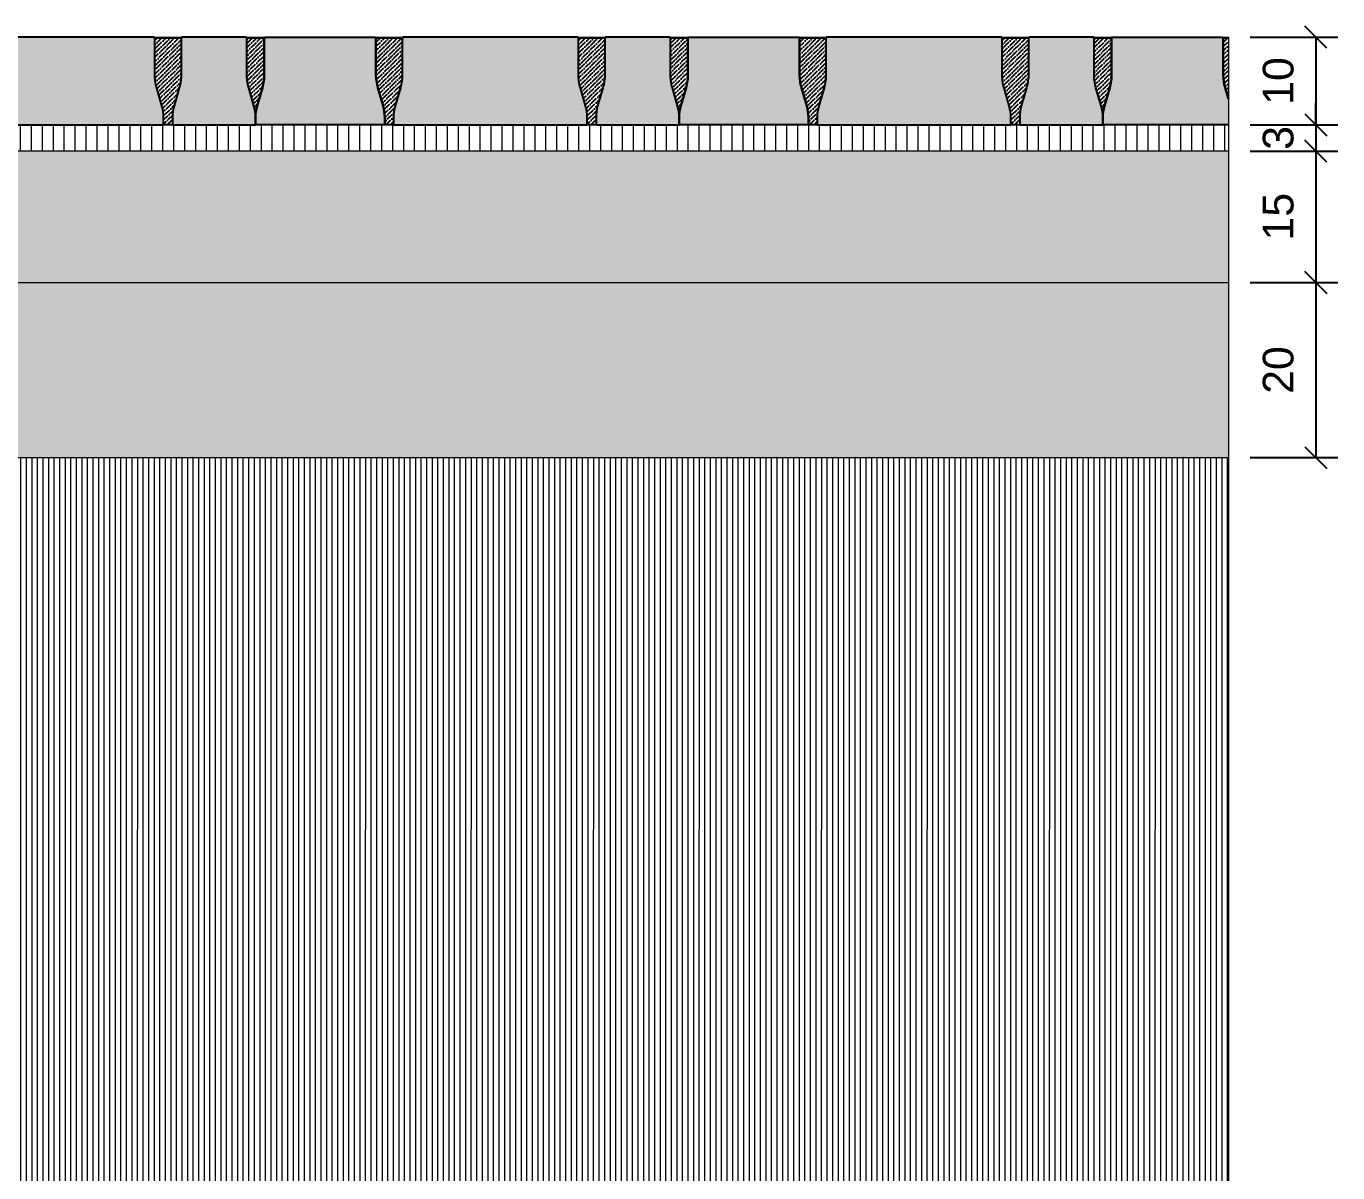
# Model space of a CAD drawing. Header units: metres. Extents: x -325 to 301, y -147 to 149.
# Drawn here: x 104.044 to 105.542, y 18.047 to 19.356 of the extents above; entities that cross this region are included whole.
import ezdxf

# ---------------------------------------------------------------- set-up
doc = ezdxf.new("R2010")
doc.units = ezdxf.units.M
doc.layers.get('Defpoints').update_dxf_attribs({"lineweight": 13})
doc.layers.add('-aux', color=50, linetype='Continuous', plot=False)
doc.layers.add('0-TX-1_25', color=7, linetype='Continuous', true_color=0x3f4f7f)
doc.layers.add('EIT_3 TR sorra', color=7, linetype='Continuous', true_color=0xd8ceb0)
for name, color, linetype, lineweight, true_color in [('03-TR-Paviment_05_Open Joint Precast Pavements', 7, 'Continuous', 5, 0xb3b3b3), ('3-TR sorra granitica', 7, 'Continuous', 0, 0xf2dac9), ('3-TR tot_u', 7, 'Continuous', 5, 0x787878)]:
    doc.layers.add(name, color=color, linetype=linetype, lineweight=lineweight, true_color=true_color)
for name, color, linetype, lineweight in [('1-CM', 7, 'Continuous', 0), ('2-L-secció', 1, 'Continuous', 0), ('3-TR Seleccionat', 44, 'Continuous', 0), ('3-TR Tot-u', 37, 'Continuous', 0)]:
    doc.layers.add(name, color=color, linetype=linetype, lineweight=lineweight)
doc.layers.add('1-L- kodolé', color=7, linetype='Continuous')
doc.styles.get("Standard").update_dxf_attribs({"font": 'arial.ttf'})
doc.dimstyles.new('ISO-25', dxfattribs={"dimtxt": 0.1, "dimasz": 0.1, "dimexe": 0.1, "dimexo": 0.1, "dimgap": 0.1, "dimtad": 1, "dimdec": 0, "dimlfac": 100, "dimzin": 9, "dimtxsty": 'Standard', "dimblk": 'OBLIQUE', "dimcen": 0.1, "dimadec": 0, "dimazin": 0, "dimtfac": 1, "dimtdec": 0, "dimtmove": 0, "dimatfit": 3, "dimldrblk": 'OBLIQUE', "dimfxl": 1, "dimarcsym": 0})
pattern_1 = [(44.43254572231508, (81.01866940303002, -20.30479711440158), (0.001875725221223454, 0.006618718369032534), [0.008532812500000079, -0.001706562500000016, 0, -0.001706562500000016])]
pattern_2 = [(44.43254572231508, (81.50243126774434, -20.30479361402569), (0.001875725221223454, 0.006618718369032534), [0.008532812500000079, -0.001706562500000016, 0, -0.001706562500000016])]
pattern_3 = [(44.43254572231508, (81.98619313245744, -20.30479727931759), (0.001875725221223454, 0.006618718369032534), [0.008532812500000079, -0.001706562500000016, 0, -0.001706562500000016])]

# ---------------------------------------------------------------- blocks, each defined once
blk = doc.blocks.new('_Oblique')
at = {"color": 0, "lineweight": -2}
blk.add_line((-0.499999999995058, -0.4999999998130015), (0.500000000028669, 0.500000000163238), dxfattribs=at)
blk = doc.blocks.new('*D2169')
at = {"layer": '0-TX-1_25', "color": 0, "lineweight": -2, "transparency": 16777216}
for p, q in [((105.441821665943, 19.34318314652597), (105.5417812570223, 19.34318314652597)), ((105.5167812570222, 19.34318314652597), (105.5167812570222, 19.24318314568131)), ((105.4418216651417, 19.24318314568131), (105.5417812570223, 19.24318314568131))]:
    blk.add_line(p, q, dxfattribs=at)
at = {"layer": 'Defpoints', "color": 0, "transparency": 16777216}
for p in [(105.416821665943, 19.34318314652597), (105.4168216651417, 19.24318314568131), (105.5167812570222, 19.24318314568131)]:
    blk.add_point(p, dxfattribs=at)
at = {"layer": '0-TX-1_25', "color": 0, "lineweight": -2, "transparency": 16777216, "xscale": 0.025, "yscale": 0.025, "zscale": 0.025}
for p, rotation in [((105.5167812570222, 19.34318314652597), 90), ((105.5167812570222, 19.24318314568131), 270)]:
    blk.add_blockref('_Oblique', p, dxfattribs=dict(at, rotation=rotation))
at = {"layer": '0-TX-1_25', "color": 0, "transparency": 16777216, "insert": (105.473911202452, 19.29318314610361), "char_height": 0.035, "attachment_point": 5, "rotation": 90}
blk.add_mtext('10', dxfattribs=at)
blk = doc.blocks.new('*D2170')
at = {"layer": '0-TX-1_25', "color": 0, "lineweight": -2, "transparency": 16777216}
for p, q in [((105.516781256836, 19.24318314049965), (105.516781256836, 19.26818314049964)), ((105.4418216657579, 19.24318314049965), (105.541781256836, 19.24318314049965)), ((105.516781256836, 19.24318314049965), (105.516781256836, 19.21318314296946)), ((105.4418216657024, 19.21318314296946), (105.541781256836, 19.21318314296946)), ((105.516781256836, 19.21318314296946), (105.516781256836, 19.18818314296946))]:
    blk.add_line(p, q, dxfattribs=at)
at = {"layer": 'Defpoints', "color": 0, "transparency": 16777216}
for p in [(105.4168216657579, 19.24318314049965), (105.4168216657024, 19.21318314296946), (105.516781256836, 19.21318314296946)]:
    blk.add_point(p, dxfattribs=at)
at = {"layer": '0-TX-1_25', "color": 0, "lineweight": -2, "transparency": 16777216, "xscale": 0.025, "yscale": 0.025, "zscale": 0.025}
for p, rotation in [((105.516781256836, 19.24318314049965), 270), ((105.516781256836, 19.21318314296946), 90)]:
    blk.add_blockref('_Oblique', p, dxfattribs=dict(at, rotation=rotation))
at = {"layer": '0-TX-1_25', "color": 0, "transparency": 16777216, "insert": (105.4738992650215, 19.22818314173452), "char_height": 0.035, "attachment_point": 5, "rotation": 90}
blk.add_mtext('3', dxfattribs=at)
blk = doc.blocks.new('*D2163')
at = {"layer": '0-TX-1_25', "color": 0, "lineweight": -2, "transparency": 16777216}
for p, q in [((105.4471661237342, 19.21318314815113), (105.5417812568371, 19.21318314815113)), ((105.516781256837, 19.21318314815113), (105.516781256837, 19.06318314881367)), ((105.4418216657574, 19.06318314881367), (105.5417812568371, 19.06318314881367))]:
    blk.add_line(p, q, dxfattribs=at)
at = {"layer": 'Defpoints', "color": 0, "transparency": 16777216}
for p in [(105.4221661237342, 19.21318314815113), (105.4168216657574, 19.06318314881367), (105.516781256837, 19.06318314881367)]:
    blk.add_point(p, dxfattribs=at)
at = {"layer": '0-TX-1_25', "color": 0, "lineweight": -2, "transparency": 16777216, "xscale": 0.025, "yscale": 0.025, "zscale": 0.025}
for p, rotation in [((105.516781256837, 19.21318314815113), 90), ((105.516781256837, 19.06318314881367), 270)]:
    blk.add_blockref('_Oblique', p, dxfattribs=dict(at, rotation=rotation))
at = {"layer": '0-TX-1_25', "color": 0, "transparency": 16777216, "insert": (105.4739112022668, 19.13818314848237), "char_height": 0.035, "attachment_point": 5, "rotation": 90}
blk.add_mtext('15', dxfattribs=at)
blk = doc.blocks.new('*D2164')
at = {"layer": '0-TX-1_25', "color": 0, "lineweight": -2, "transparency": 16777216}
for p, q in [((105.4418216607608, 19.06318314881367), (105.5417812526696, 19.06318314881367)), ((105.5167812526696, 19.06318314881367), (105.5167812526696, 18.86318314910549)), ((105.4418216657865, 18.86318314910549), (105.5417812526696, 18.86318314910549))]:
    blk.add_line(p, q, dxfattribs=at)
at = {"layer": 'Defpoints', "color": 0, "transparency": 16777216}
for p in [(105.4168216607608, 19.06318314881367), (105.4168216657865, 18.86318314910549), (105.5167812526696, 18.86318314910549)]:
    blk.add_point(p, dxfattribs=at)
at = {"layer": '0-TX-1_25', "color": 0, "lineweight": -2, "transparency": 16777216, "xscale": 0.025, "yscale": 0.025, "zscale": 0.025}
for p, rotation in [((105.5167812526696, 19.06318314881367), 90), ((105.5167812526696, 18.86318314910549), 270)]:
    blk.add_blockref('_Oblique', p, dxfattribs=dict(at, rotation=rotation))
at = {"layer": '0-TX-1_25', "color": 0, "transparency": 16777216, "insert": (105.4739111980993, 18.96318314895954), "char_height": 0.035, "attachment_point": 5, "rotation": 90}
blk.add_mtext('20', dxfattribs=at)

msp = doc.modelspace()

# ---------------------------------------------------------------- hatches: boundary and pattern name
at = {"layer": '03-TR-Paviment_05_Open Joint Precast Pavements'}
h = msp.add_hatch(color=256, dxfattribs=at)
h.dxf.hatch_style = 1
edge = h.paths.add_edge_path()
edge.add_line((104.2010346398995, 19.24319015370388), (104.2010346408309, 19.25138593252455))
edge.add_arc((104.1526170827591, 19.25138593245244), 0.04841755807181869, 8.533197749316743e-08, 15.99901921172198)
edge.add_line((104.1991592551888, 19.26473082342823), (104.1932126147979, 19.28547055853237))
edge.add_arc((104.2481437931848, 19.30122080360962), 0.05714459361101382, 180.0000008195816, 195.9990199458645, ccw=False)
edge.add_line((104.1909991995738, 19.3012208027922), (104.1909991995738, 19.34234607705553))
edge.add_line((104.1909991995738, 19.34234607705553), (104.1902019944349, 19.34234607705553))
edge.add_line((104.1902019944349, 19.34234607705553), (104.1902019944349, 19.34319015286569))
edge.add_line((104.1902019944349, 19.34319015286569), (103.9906305451253, 19.34319015379701))
edge.add_line((103.9906305451253, 19.34319015379701), (103.9906305451253, 19.34234607658987))
edge.add_line((103.9906305451253, 19.34234607658987), (103.9898333395207, 19.34234608031516))
edge.add_line((103.9898333395207, 19.34234608031516), (103.9898333399863, 19.30122080372353))
edge.add_arc((103.9326887487306, 19.30122079980344), 0.05714459125574946, -15.999015195820505, 3.930460479750764e-06, ccw=False)
edge.add_line((103.9876199261592, 19.28547055992935), (103.981673286234, 19.26473082063426))
edge.add_arc((104.0282154536934, 19.25138593035696), 0.04841755310148652, 164.0009799617068, 179.9999990880951)
edge.add_line((103.9797979005919, 19.25138593112756), (103.9797979005919, 19.24319015277256))
edge.add_line((103.9797979005919, 19.24319015277256), (104.2010346398995, 19.24319015370388))
h = msp.add_hatch(color=256, dxfattribs=at)
h.dxf.hatch_style = 1
edge = h.paths.add_edge_path()
edge.add_line((104.305997725048, 19.2431901546352), (104.305997726445, 19.25138593299021))
edge.add_arc((104.25758016317, 19.25138593195981), 0.04841756327499525, 1.219338626628907e-06, 15.99902034572571)
edge.add_line((104.3041223403373, 19.26473082529087), (104.2981756994807, 19.28547056039502))
edge.add_arc((104.3531068717062, 19.30122080122739), 0.0571445865182339, 179.9999984310422, 195.9990175573257, ccw=False)
edge.add_line((104.295962285188, 19.3012208027922), (104.2959622847223, 19.34234607705553))
edge.add_line((104.2959622847223, 19.34234607705553), (104.2951650795833, 19.34234607798685))
edge.add_line((104.2951650795833, 19.34234607798685), (104.2951650805147, 19.34319015379701))
edge.add_line((104.2951650805147, 19.34319015379701), (104.2218672856064, 19.34319015426268))
edge.add_line((104.2218672856064, 19.34319015426268), (104.2218672856064, 19.3423460761242))
edge.add_line((104.2218672856064, 19.3423460761242), (104.2210700795361, 19.34234608078082))
edge.add_line((104.2210700795361, 19.34234608078082), (104.2210700804674, 19.30122080325787))
edge.add_arc((104.1639254922924, 19.30122080146022), 0.0571445881750208, -15.999017323877013, 1.802404426598514e-06, ccw=False)
edge.add_line((104.2188566661746, 19.28547056039502), (104.2129100262494, 19.26473082109992))
edge.add_arc((104.2594521920521, 19.25138593105545), 0.04841755144470012, 164.00097968618, 179.9999988125707)
edge.add_line((104.2110346406074, 19.25138593205888), (104.2110346415387, 19.24319015370388))
edge.add_line((104.2110346415387, 19.24319015370388), (104.305997725048, 19.2431901546352))
h = msp.add_hatch(color=256, dxfattribs=at)
h.dxf.hatch_style = 1
edge = h.paths.add_edge_path()
edge.add_line((104.3059977236492, 19.24318290278411), (104.3059977236492, 19.25137868160477))
edge.add_arc((104.3544152769835, 19.25137867917739), 0.04841755333431769, 164.000978001127, 179.9999971275153, ccw=False)
edge.add_line((104.3078731097569, 19.26472357111147), (104.3138197492165, 19.28546330714694))
edge.add_arc((104.2588885701311, 19.30121354725385), 0.05714459291252155, 344.0009850376242, 360.0000041639071)
edge.add_line((104.3160331630436, 19.30121355140677), (104.3160331621123, 19.34233882520443))
edge.add_line((104.3160331621123, 19.34233882520443), (104.3168303695796, 19.34233882567009))
edge.add_line((104.3168303695796, 19.34233882567009), (104.3168303691139, 19.34318290287724))
edge.add_line((104.3168303691139, 19.34318290287724), (104.4426562408274, 19.34318290473989))
edge.add_line((104.4426562408274, 19.34318290473989), (104.4426562394304, 19.34233882567009))
edge.add_line((104.4426562394304, 19.34233882567009), (104.4434534455007, 19.34233883032671))
edge.add_line((104.4434534455007, 19.34233883032671), (104.4434534455007, 19.30121355373508))
edge.add_arc((104.5005980343742, 19.30121355690777), 0.05714458887351279, 180.0000031810847, 195.999022307366)
edge.add_line((104.4456668611904, 19.28546331087223), (104.4516135001843, 19.26472357250845))
edge.add_arc((104.405071329877, 19.25137867845194), 0.04841755688070742, 4.282015709122788e-06, 15.999023408403389, ccw=False)
edge.add_line((104.4534888867577, 19.25137868207043), (104.453488886292, 19.24318290324977))
edge.add_line((104.453488886292, 19.24318290324977), (104.3059977236492, 19.24318290278411))
h = msp.add_hatch(color=256, dxfattribs=at)
h.dxf.hatch_style = 1
edge = h.paths.add_edge_path()
edge.add_line((104.684796504612, 19.24318290557808), (104.6847965055434, 19.25137868439874))
edge.add_arc((104.6363789474715, 19.25137868432663), 0.04841755807181869, 8.533197749316743e-08, 15.99901921172198)
edge.add_line((104.6829211199013, 19.26472357530242), (104.6769744795104, 19.28546331040657))
edge.add_arc((104.7319056578973, 19.30121355548382), 0.05714459361101382, 180.0000008195816, 195.9990199458645, ccw=False)
edge.add_line((104.6747610642863, 19.3012135546664), (104.6747610642863, 19.34233882892972))
edge.add_line((104.6747610642863, 19.34233882892972), (104.6739638591473, 19.34233882892972))
edge.add_line((104.6739638591473, 19.34233882892972), (104.6739638591473, 19.34318290473989))
edge.add_line((104.6739638591473, 19.34318290473989), (104.4743924098378, 19.34318290567121))
edge.add_line((104.4743924098378, 19.34318290567121), (104.4743924098378, 19.34233882846406))
edge.add_line((104.4743924098378, 19.34233882846406), (104.4735952042331, 19.34233883218935))
edge.add_line((104.4735952042331, 19.34233883218935), (104.4735952046988, 19.30121355559772))
edge.add_arc((104.4164506134431, 19.30121355167763), 0.05714459125574946, -15.999015195820505, 3.930460479750764e-06, ccw=False)
edge.add_line((104.4713817908717, 19.28546331180355), (104.4654351509464, 19.26472357250845))
edge.add_arc((104.5119773184059, 19.25137868223116), 0.04841755310148652, 164.0009799617068, 179.9999990880951)
edge.add_line((104.4635597653044, 19.25137868300176), (104.4635597653044, 19.24318290464675))
edge.add_line((104.4635597653044, 19.24318290464675), (104.684796504612, 19.24318290557808))
h = msp.add_hatch(color=256, dxfattribs=at)
h.dxf.hatch_style = 1
edge = h.paths.add_edge_path()
edge.add_line((104.7897595897605, 19.2431829065094), (104.7897595911575, 19.2513786848644))
edge.add_arc((104.7413420278825, 19.25137868383401), 0.04841756327499525, 1.219338626628907e-06, 15.99902034572571)
edge.add_line((104.7878842050498, 19.26472357716507), (104.7819375641932, 19.28546331226921))
edge.add_arc((104.8368687364187, 19.30121355310158), 0.0571445865182339, 179.9999984310422, 195.9990175573257, ccw=False)
edge.add_line((104.7797241499004, 19.3012135546664), (104.7797241494348, 19.34233882892972))
edge.add_line((104.7797241494348, 19.34233882892972), (104.7789269442958, 19.34233882986105))
edge.add_line((104.7789269442958, 19.34233882986105), (104.7789269452272, 19.34318290567121))
edge.add_line((104.7789269452272, 19.34318290567121), (104.7056291503189, 19.34318290613687))
edge.add_line((104.7056291503189, 19.34318290613687), (104.7056291503189, 19.3423388279984))
edge.add_line((104.7056291503189, 19.3423388279984), (104.7048319442486, 19.34233883265501))
edge.add_line((104.7048319442486, 19.34233883265501), (104.7048319451799, 19.30121355513206))
edge.add_arc((104.6476873570049, 19.30121355333441), 0.0571445881750208, -15.999017323877013, 1.802404426598514e-06, ccw=False)
edge.add_line((104.7026185308871, 19.28546331226921), (104.6966718909619, 19.26472357297412))
edge.add_arc((104.7432140567645, 19.25137868292965), 0.04841755144470012, 164.00097968618, 179.9999988125707)
edge.add_line((104.6947965053198, 19.25137868393308), (104.6947965062512, 19.24318290557808))
edge.add_line((104.6947965062512, 19.24318290557808), (104.7897595897605, 19.2431829065094))
h = msp.add_hatch(color=256, dxfattribs=at)
h.dxf.hatch_style = 1
edge = h.paths.add_edge_path()
edge.add_line((104.7897595883635, 19.24318640316001), (104.7897595883635, 19.25138218198067))
edge.add_arc((104.8381771416979, 19.25138217955329), 0.04841755333431769, 164.000978001127, 179.9999971275153, ccw=False)
edge.add_line((104.7916349744713, 19.26472707148737), (104.7975816139308, 19.28546680752283))
edge.add_arc((104.7426504348454, 19.30121704762975), 0.05714459291252155, 344.0009850376242, 360.0000041639071)
edge.add_line((104.799795027758, 19.30121705178267), (104.7997950268266, 19.34234232558033))
edge.add_line((104.7997950268266, 19.34234232558033), (104.8005922342939, 19.34234232604599))
edge.add_line((104.8005922342939, 19.34234232604599), (104.8005922338282, 19.34318640325314))
edge.add_line((104.8005922338282, 19.34318640325314), (104.9264181055417, 19.34318640511578))
edge.add_line((104.9264181055417, 19.34318640511578), (104.9264181041447, 19.34234232604599))
edge.add_line((104.9264181041447, 19.34234232604599), (104.927215310215, 19.3423423307026))
edge.add_line((104.927215310215, 19.3423423307026), (104.927215310215, 19.30121705411097))
edge.add_arc((104.9843598990885, 19.30121705728367), 0.05714458887351279, 180.0000031810847, 195.999022307366)
edge.add_line((104.9294287259047, 19.28546681124812), (104.9353753648987, 19.26472707288435))
edge.add_arc((104.8888331945913, 19.25138217882783), 0.04841755688070742, 4.282015709122788e-06, 15.999023408403389, ccw=False)
edge.add_line((104.937250751472, 19.25138218244633), (104.9372507510064, 19.24318640362567))
edge.add_line((104.9372507510064, 19.24318640362567), (104.7897595883635, 19.24318640316001))
h = msp.add_hatch(color=256, dxfattribs=at)
h.dxf.hatch_style = 1
edge = h.paths.add_edge_path()
edge.add_line((105.1685583693264, 19.24318640595397), (105.1685583702577, 19.25138218477464))
edge.add_arc((105.1201408121859, 19.25138218470253), 0.04841755807181869, 8.533197749316743e-08, 15.99901921172198)
edge.add_line((105.1666829846156, 19.26472707567832), (105.1607363442247, 19.28546681078246))
edge.add_arc((105.2156675226116, 19.30121705585972), 0.05714459361101382, 180.0000008195816, 195.9990199458645, ccw=False)
edge.add_line((105.1585229290006, 19.3012170550423), (105.1585229290006, 19.34234232930562))
edge.add_line((105.1585229290006, 19.34234232930562), (105.1577257238617, 19.34234232930562))
edge.add_line((105.1577257238617, 19.34234232930562), (105.1577257238617, 19.34318640511578))
edge.add_line((105.1577257238617, 19.34318640511578), (104.9581542745521, 19.34318640604711))
edge.add_line((104.9581542745521, 19.34318640604711), (104.9581542745521, 19.34234232883996))
edge.add_line((104.9581542745521, 19.34234232883996), (104.9573570689475, 19.34234233256525))
edge.add_line((104.9573570689475, 19.34234233256525), (104.9573570694131, 19.30121705597362))
edge.add_arc((104.9002124781574, 19.30121705205353), 0.05714459125574946, -15.999015195820505, 3.930460479750764e-06, ccw=False)
edge.add_line((104.955143655586, 19.28546681217945), (104.9491970156608, 19.26472707288435))
edge.add_arc((104.9957391831202, 19.25138218260705), 0.04841755310148652, 164.0009799617068, 179.9999990880951)
edge.add_line((104.9473216300187, 19.25138218337765), (104.9473216300187, 19.24318640502265))
edge.add_line((104.9473216300187, 19.24318640502265), (105.1685583693264, 19.24318640595397))
h = msp.add_hatch(color=256, dxfattribs=at)
h.dxf.hatch_style = 1
edge = h.paths.add_edge_path()
edge.add_line((105.2735214544748, 19.2431864068853), (105.2735214558718, 19.2513821852403))
edge.add_arc((105.2251038925968, 19.2513821842099), 0.04841756327499525, 1.219338626628907e-06, 15.99902034572571)
edge.add_line((105.2716460697641, 19.26472707754096), (105.2656994289076, 19.28546681264511))
edge.add_arc((105.320630601133, 19.30121705347748), 0.0571445865182339, 179.9999984310422, 195.9990175573257, ccw=False)
edge.add_line((105.2634860146148, 19.3012170550423), (105.2634860141491, 19.34234232930562))
edge.add_line((105.2634860141491, 19.34234232930562), (105.2626888090102, 19.34234233023694))
edge.add_line((105.2626888090102, 19.34234233023694), (105.2626888099415, 19.34318640604711))
edge.add_line((105.2626888099415, 19.34318640604711), (105.1893910150332, 19.34318640651277))
edge.add_line((105.1893910150332, 19.34318640651277), (105.1893910150332, 19.3423423283743))
edge.add_line((105.1893910150332, 19.3423423283743), (105.1885938089629, 19.34234233303091))
edge.add_line((105.1885938089629, 19.34234233303091), (105.1885938098942, 19.30121705550796))
edge.add_arc((105.1314492217192, 19.30121705371031), 0.0571445881750208, -15.999017323877013, 1.802404426598514e-06, ccw=False)
edge.add_line((105.1863803956015, 19.28546681264511), (105.1804337556762, 19.26472707335001))
edge.add_arc((105.2269759214789, 19.25138218330554), 0.04841755144470012, 164.00097968618, 179.9999988125707)
edge.add_line((105.1785583700342, 19.25138218430898), (105.1785583709655, 19.24318640595397))
edge.add_line((105.1785583709655, 19.24318640595397), (105.2735214544748, 19.2431864068853))
h = msp.add_hatch(color=256, dxfattribs=at)
h.dxf.hatch_style = 1
edge = h.paths.add_edge_path()
edge.add_line((105.2735214530766, 19.2431827378681), (105.2735214530766, 19.25137851668877))
edge.add_arc((105.321939006411, 19.25137851426139), 0.04841755333431769, 164.000978001127, 179.9999971275153, ccw=False)
edge.add_line((105.2753968391844, 19.26472340619546), (105.2813434786439, 19.28546314223093))
edge.add_arc((105.2264122995585, 19.30121338233785), 0.05714459291252155, 344.0009850376242, 360.0000041639071)
edge.add_line((105.2835568924711, 19.30121338649077), (105.2835568915397, 19.34233866028843))
edge.add_line((105.2835568915397, 19.34233866028843), (105.284354099007, 19.34233866075409))
edge.add_line((105.284354099007, 19.34233866075409), (105.2843540985413, 19.34318273796124))
edge.add_line((105.2843540985413, 19.34318273796124), (105.4101799702548, 19.34318273982388))
edge.add_line((105.4101799702548, 19.34318273982388), (105.4101799688578, 19.34233866075409))
edge.add_line((105.4101799688578, 19.34233866075409), (105.4109771749281, 19.3423386654107))
edge.add_line((105.4109771749281, 19.3423386654107), (105.4109771749281, 19.30121338881907))
edge.add_arc((105.4681217638016, 19.30121339199176), 0.05714458887351279, 180.0000031810847, 195.999022307366)
edge.add_line((105.4131905906178, 19.28546314595622), (105.4168216656886, 19.27279577541996))
edge.add_line((105.4168216656886, 19.27279577541996), (105.4168216656829, 19.24318273832053))
edge.add_line((105.4168216656829, 19.24318273832053), (105.2735214530766, 19.2431827378681))
at = {"layer": '3-TR Seleccionat'}
h = msp.add_hatch(dxfattribs=at)
h.set_pattern_fill('ANSI31', color=256, scale=0.002, angle=225, style=0)
h.set_pattern_definition([(270, (441178.092392349, -650817.7232502069), (-0.00635, -1.734723475976807e-18), [])])
h.paths.add_polyline_path([(102.5416928371547, 16.54318315069949), (102.3690070797882, 17.24318315071691), (101.4646362417334, 17.24318315071691), (101.2868216611286, 18.81318314894261), (101.2868216611286, 18.86318314870991), (98.41682166076069, 18.86318314894275), (98.41682166076076, 16.54318315073434)])
h.paths.add_polyline_path([(102.5468216603889, 18.86318314891853), (102.3690070797882, 17.24318315071691), (102.5468216603929, 16.54318315073434), (105.4168216607768, 16.54318315069948), (105.4168216607446, 18.86318314891839)])
at = {"layer": '3-TR sorra granitica'}
h = msp.add_hatch(dxfattribs=at)
h.set_pattern_fill('LINE', color=256, scale=0.09999999999999998, angle=54.35352778411538, style=0)
h.set_pattern_definition([(90.00000002286345, (123.86265485185, 227.3988317094599), (-0.0125, -4.988090669677536e-12), [])])
h.paths.add_polyline_path([(105.4168216656799, 19.24318335979708), (105.4168216656799, 19.21318335903461), (102.6468216603928, 19.21318314815112), (102.6468216603928, 19.24318331776605)])
at = {"layer": '3-TR Tot-u'}
h = msp.add_hatch(dxfattribs=at)
h.set_pattern_fill('EARTH', color=256, scale=0.005, angle=-80.8247561036608, style=0)
h.set_pattern_definition([(279.1752438963392, (101.8278216628199, 18.86318314894275), (0.03640645211205976, -0.02628108149624554), [0.03175, -0.03175]), (279.1752438963392, (101.8395755753693, 18.86508165594828), (0.03640645211205976, -0.02628108149624554), [0.03175, -0.03175]), (279.1752438963392, (101.8513294879188, 18.86698016295382), (0.03640645211205976, -0.02628108149624554), [0.03175, -0.03175]), (9.175243896339197, (101.8558802944565, 18.8636950276949), (0.02628108149624554, 0.03640645211205976), [0.03175, -0.03175]), (9.175243896339197, (101.8577788014039, 18.85194111514543), (0.02628108149624554, 0.03640645211205976), [0.03175, -0.03175]), (9.175243896339197, (101.8596773084094, 18.84018720259596), (0.02628108149624554, 0.03640645211205976), [0.03175, -0.03175])])
h.paths.add_polyline_path([(101.1104580062648, 18.86318314870991), (101.1650034628337, 19.06318314866335), (98.41682166076072, 19.06318314866335), (98.41682166076072, 18.86318314870991)])
h.paths.add_polyline_path([(102.6686398586881, 19.06318314866332), (102.7231853152091, 18.8631831488855), (105.4168216607607, 18.86318314894274), (105.4168216607607, 19.06318314866334)])
at = {"layer": '3-TR tot_u'}
h = msp.add_hatch(dxfattribs=at)
h.set_pattern_fill('AR-CONC', color=256, scale=0.0002, angle=90.26641431039367)
h.set_pattern_definition([(140.2664143103937, (270002.4829319412, -738414.6140297235), (0.003018358551071247, 0.03645136258436954), [0.00381, -0.04191]), (85.26641431039367, (270002.4829319412, -738414.6140297235), (-0.03817818106754276, -0.007226282933233686), [0.003048, -0.033528116834]), (190.7178590103937, (270002.4831834704, -738414.6109921196), (-0.03515982095845395, 0.02922507956224307), [0.00323800176, -0.03561804892000001]), (136.4506143103937, (270002.472772051, -738414.6140769654), (0.00815628255818146, 0.05425431968784703), [0.005715, -0.062865]), (186.9019719203937, (270002.4734517357, -738414.609555776), (-0.04970546584793135, 0.04725021761608914), [0.004857004628, -0.053427121632]), (81.45056548039366, (270002.472772051, -738414.6140769654), (-0.04970546584550613, 0.04725021761879526), [0.004571993414, -0.050291946384]), (111.2664143103937, (270002.4752884026, -738414.6089852097), (0.02031182351307306, 0.03041765279537408), [0.00381, -0.04191]), (56.2664143103937, (270002.4752884026, -738414.6089852097), (-0.03689466829018208, 0.01218898497184377), [0.003048, -0.033528]), (161.7178593103937, (270002.4769810546, -738414.6064504053), (-0.01658284496692729, 0.04260663769872181), [0.003238001759999998, -0.03561798751999996]), (127.7664143103937, (270002.4829319412, -738414.6140297235), (-0.01691369723239765, 0.0005390813352213942), [0, -0.0331216, 0, -0.034036, 0, -0.033655]), (97.76641431039367, (270002.4829319412, -738414.6140297235), (-0.02009803784807661, 0.01327062430379522), [0, -0.0194056, 0, -0.0323596, 0, -0.012827]), (57.76641431039366, (270002.4829846158, -738414.625358001), (0.001019642850235293, 0.02712315336894964), [0, -0.0127, 0, -0.039624, 0, -0.052578]), (47.76641431039366, (270002.4830082368, -738414.6304379461), (-0.005222997154178432, 0.02960187044262312), [0, -0.01651, 0, -0.0263144, 0, -0.037338])])
h.paths.add_polyline_path([(102.6822762228332, 19.06318314866335), (102.6468216793685, 19.14318313651424), (102.6468216603928, 19.21318314815112), (105.4168216607898, 19.21318314838395), (105.4168216607316, 19.06318314854693)])
at = {"layer": 'EIT_3 TR sorra'}
h = msp.add_hatch(dxfattribs=at)
h.set_pattern_fill('ANSI36', color=256, scale=0.00107500000000001, angle=-0.5674542776849184, style=0, double=1)
h.set_pattern_definition([(44.43254572231508, (80.53490753831753, -20.30478986627578), (0.001875725221223454, 0.006618718369032534), [0.008532812500000079, -0.001706562500000016, 0, -0.001706562500000016])])
edge = h.paths.add_edge_path()
edge.add_line((104.2110346406074, 19.24318665565629), (104.2010346426935, 19.24318665565629))
edge.add_line((104.2010346426935, 19.24318665565629), (104.2010346412965, 19.25138243401129))
edge.add_arc((104.1526170870031, 19.25138243678696), 0.04841755429343672, 359.9999967153639, 375.9990158414754)
edge.add_line((104.1991592565858, 19.26472732398365), (104.1932126166606, 19.28546706327875))
edge.add_arc((104.2481437888862, 19.30121730411115), 0.05714458651846128, 179.9999984310743, 195.9990175572937, ccw=False)
edge.add_line((104.1909992023678, 19.30121730567594), (104.1909992023678, 19.34234607752119))
edge.add_line((104.1909992023678, 19.34234607752119), (104.2210700813988, 19.34234607658987))
edge.add_line((104.2210700813988, 19.34234607658987), (104.2210700800018, 19.30121730521028))
edge.add_arc((104.1639254885133, 19.30121730294695), 0.05714459148848055, -15.999016856997173, 2.2693118921779387e-06, ccw=False)
edge.add_line((104.218856665709, 19.2854670614161), (104.2129100262494, 19.26472732351799))
edge.add_arc((104.2594521870822, 19.25138243417194), 0.04841754647489423, 164.0009788596951, 179.9999979859092)
edge.add_line((104.2110346406074, 19.25138243587394), (104.2110346406074, 19.24318665565629))
edge.add_line((104.2110346406074, 19.24318665565629), (104.2010346426935, 19.24318665565629))
h = msp.add_hatch(dxfattribs=at)
h.set_pattern_fill('ANSI36', color=256, scale=0.00107500000000001, angle=-0.5674542776849184, style=0, double=1)
h.set_pattern_definition(pattern_1)
edge = h.paths.add_edge_path()
edge.add_line((104.3059977250462, 19.2431794061335), (104.3059977241149, 19.25137518448851))
edge.add_arc((104.2575801717111, 19.25137518868812), 0.04841755240381947, 359.9999950303082, 375.9990141564223)
edge.add_line((104.3041223398698, 19.2647200739952), (104.2981757004102, 19.28545981235898))
edge.add_arc((104.3531068757166, 19.30121005531382), 0.05714459006485122, 179.9999996253441, 195.9990187515631, ccw=False)
edge.add_line((104.2959622856518, 19.30121005568749), (104.2959622861175, 19.34233882660142))
edge.add_line((104.2959622861175, 19.34233882660142), (104.3160331658376, 19.34233882473877))
edge.add_line((104.3160331658376, 19.34233882473877), (104.3160331635093, 19.30121005522183))
edge.add_arc((104.258888570364, 19.30121005272567), 0.05714459314525305, -15.999016623552507, 2.5027583774317463e-06, ccw=False)
edge.add_line((104.3138197492165, 19.28545981096199), (104.3078731088256, 19.26472007213256))
edge.add_arc((104.3544152682345, 19.25137518467611), 0.04841754458529162, 164.0009805447489, 179.9999996709608)
edge.add_line((104.3059977236492, 19.25137518495417), (104.3059977245805, 19.24317940566784))
h = msp.add_hatch(dxfattribs=at)
h.set_pattern_fill('ANSI36', color=256, scale=0.00107500000000001, angle=-0.5674542776849184, style=0, double=1)
h.set_pattern_definition(pattern_1)
edge = h.paths.add_edge_path()
edge.add_line((104.4634888865342, 19.24317941404975), (104.453488887689, 19.24317941451541))
edge.add_line((104.453488887689, 19.24317941451541), (104.4534888872234, 19.25137519240475))
edge.add_arc((104.4050713341211, 19.25137519163403), 0.04841755310231122, 9.120436731256734e-07, 15.99902003815773)
edge.add_line((104.4516135015813, 19.26472008191145), (104.4456668616561, 19.2854598216722))
edge.add_arc((104.5005980341146, 19.30121006084783), 0.05714458628563054, 179.9999967699111, 195.9990158961306, ccw=False)
edge.add_line((104.443453447829, 19.30121006406939), (104.4434534473633, 19.34233883079237))
edge.add_line((104.4434534473633, 19.34233883079237), (104.4735243254629, 19.34233882986105))
edge.add_line((104.4735243254629, 19.34233882986105), (104.4735243254629, 19.30121006360373))
edge.add_arc((104.4163797351656, 19.3012100648868), 0.05714459029735509, 344.00097958722813, 359.99999871353924, ccw=False)
edge.add_line((104.4713109102388, 19.28545982027522), (104.4653642712449, 19.26472008144578))
edge.add_arc((104.5119064351585, 19.25137518997729), 0.04841755002128424, 164.0009774501644, 179.9999965763781)
edge.add_line((104.4634888851372, 19.25137519287041), (104.4634888865342, 19.24317941404975))
edge.add_line((104.4634888865342, 19.24317941404975), (104.453488887689, 19.24317941451541))
h = msp.add_hatch(dxfattribs=at)
h.set_pattern_fill('ANSI36', color=256, scale=0.00107500000000001, angle=-0.5674542776849184, style=0, double=1)
h.set_pattern_definition(pattern_1)
edge = h.paths.add_edge_path()
edge.add_line((104.6947965053198, 19.24317940753049), (104.684796507406, 19.24317940753049))
edge.add_line((104.684796507406, 19.24317940753049), (104.684796506009, 19.25137518588549))
edge.add_arc((104.6363789517156, 19.25137518866116), 0.04841755429343672, 359.9999967153639, 375.9990158414754)
edge.add_line((104.6829211212983, 19.26472007585785), (104.6769744813731, 19.28545981515294))
edge.add_arc((104.7319056535987, 19.30121005598535), 0.05714458651846128, 179.9999984310743, 195.9990175572937, ccw=False)
edge.add_line((104.6747610670803, 19.30121005755013), (104.6747610670803, 19.34233882939538))
edge.add_line((104.6747610670803, 19.34233882939538), (104.7048319461113, 19.34233882846406))
edge.add_line((104.7048319461113, 19.34233882846406), (104.7048319447143, 19.30121005708447))
edge.add_arc((104.6476873532258, 19.30121005482115), 0.05714459148848055, -15.999016856997173, 2.2693118921779387e-06, ccw=False)
edge.add_line((104.7026185304215, 19.2854598132903), (104.6966718909619, 19.26472007539219))
edge.add_arc((104.7432140517947, 19.25137518604614), 0.04841754647489423, 164.0009788596951, 179.9999979859092)
edge.add_line((104.6947965053198, 19.25137518774813), (104.6947965053198, 19.24317940753049))
edge.add_line((104.6947965053198, 19.24317940753049), (104.684796507406, 19.24317940753049))
h = msp.add_hatch(dxfattribs=at)
h.set_pattern_fill('ANSI36', color=256, scale=0.00107500000000001, angle=-0.5674542776849184, style=0, double=1)
h.set_pattern_definition(pattern_2)
edge = h.paths.add_edge_path()
edge.add_line((104.7897595897605, 19.2431829065094), (104.7897595888292, 19.2513786848644))
edge.add_arc((104.7413420364254, 19.25137868906402), 0.04841755240381947, 359.9999950303082, 375.9990141564223)
edge.add_line((104.7878842045841, 19.2647235743711), (104.7819375651246, 19.28546331273487))
edge.add_arc((104.836868740431, 19.30121355568972), 0.05714459006485122, 179.9999996253441, 195.9990187515631, ccw=False)
edge.add_line((104.7797241503661, 19.30121355606338), (104.7797241508318, 19.34234232697732))
edge.add_line((104.7797241508318, 19.34234232697732), (104.7997950305519, 19.34234232511467))
edge.add_line((104.7997950305519, 19.34234232511467), (104.7997950282236, 19.30121355559772))
edge.add_arc((104.7426504350784, 19.30121355310157), 0.05714459314525305, -15.999016623552507, 2.5027583774317463e-06, ccw=False)
edge.add_line((104.7975816139308, 19.28546331133789), (104.7916349735399, 19.26472357250845))
edge.add_arc((104.8381771329488, 19.25137868505201), 0.04841754458529162, 164.0009805447489, 179.9999996709608)
edge.add_line((104.7897595883635, 19.25137868533006), (104.7897595892949, 19.24318290604374))
h = msp.add_hatch(dxfattribs=at)
h.set_pattern_fill('ANSI36', color=256, scale=0.00107500000000001, angle=-0.5674542776849184, style=0, double=1)
h.set_pattern_definition(pattern_2)
edge = h.paths.add_edge_path()
edge.add_line((104.9472507512485, 19.24318291442564), (104.9372507524034, 19.2431829148913))
edge.add_line((104.9372507524034, 19.2431829148913), (104.9372507519377, 19.25137869278064))
edge.add_arc((104.8888331988354, 19.25137869200993), 0.04841755310231122, 9.120436731256734e-07, 15.99902003815773)
edge.add_line((104.9353753662956, 19.26472358228734), (104.9294287263704, 19.2854633220481))
edge.add_arc((104.9843598988289, 19.30121356122372), 0.05714458628563054, 179.9999967699111, 195.9990158961306, ccw=False)
edge.add_line((104.9272153125433, 19.30121356444529), (104.9272153120776, 19.34234233116826))
edge.add_line((104.9272153120776, 19.34234233116826), (104.9572861901773, 19.34234233023694))
edge.add_line((104.9572861901773, 19.34234233023694), (104.9572861901773, 19.30121356397963))
edge.add_arc((104.9001415998799, 19.30121356526269), 0.05714459029735509, 344.00097958722813, 359.99999871353924, ccw=False)
edge.add_line((104.9550727749532, 19.28546332065111), (104.9491261359592, 19.26472358182168))
edge.add_arc((104.9956682998728, 19.25137869035319), 0.04841755002128424, 164.0009774501644, 179.9999965763781)
edge.add_line((104.9472507498515, 19.25137869324631), (104.9472507512485, 19.24318291442564))
edge.add_line((104.9472507512485, 19.24318291442564), (104.9372507524034, 19.2431829148913))
h = msp.add_hatch(dxfattribs=at)
h.set_pattern_fill('ANSI36', color=256, scale=0.00107500000000001, angle=-0.5674542776849184, style=0, double=1)
h.set_pattern_definition(pattern_2)
edge = h.paths.add_edge_path()
edge.add_line((105.1785583700342, 19.24318290790638), (105.1685583721203, 19.24318290790638))
edge.add_line((105.1685583721203, 19.24318290790638), (105.1685583707233, 19.25137868626139))
edge.add_arc((105.1201408164299, 19.25137868903705), 0.04841755429343672, 359.9999967153639, 375.9990158414754)
edge.add_line((105.1666829860126, 19.26472357623375), (105.1607363460874, 19.28546331552884))
edge.add_arc((105.2156675183131, 19.30121355636124), 0.05714458651846128, 179.9999984310743, 195.9990175572937, ccw=False)
edge.add_line((105.1585229317946, 19.30121355792603), (105.1585229317946, 19.34234232977128))
edge.add_line((105.1585229317946, 19.34234232977128), (105.1885938108256, 19.34234232883996))
edge.add_line((105.1885938108256, 19.34234232883996), (105.1885938094286, 19.30121355746037))
edge.add_arc((105.1314492179401, 19.30121355519704), 0.05714459148848055, -15.999016856997173, 2.2693118921779387e-06, ccw=False)
edge.add_line((105.1863803951358, 19.2854633136662), (105.1804337556762, 19.26472357576808))
edge.add_arc((105.2269759165091, 19.25137868642203), 0.04841754647489423, 164.0009788596951, 179.9999979859092)
edge.add_line((105.1785583700342, 19.25137868812403), (105.1785583700342, 19.24318290790638))
edge.add_line((105.1785583700342, 19.24318290790638), (105.1685583721203, 19.24318290790638))
h = msp.add_hatch(dxfattribs=at)
h.set_pattern_fill('ANSI36', color=256, scale=0.00107500000000001, angle=-0.5674542776849184, style=0, double=1)
h.set_pattern_definition(pattern_3)
edge = h.paths.add_edge_path()
edge.add_line((105.2735214544736, 19.2431792412175), (105.2735214535423, 19.2513750195725))
edge.add_arc((105.2251039011385, 19.25137502377212), 0.04841755240381947, 359.9999950303082, 375.9990141564223)
edge.add_line((105.2716460692972, 19.2647199090792), (105.2656994298377, 19.28545964744297))
edge.add_arc((105.3206306051441, 19.30120989039781), 0.05714459006485122, 179.9999996253441, 195.9990187515631, ccw=False)
edge.add_line((105.2634860150792, 19.30120989077148), (105.2634860155449, 19.34233866168541))
edge.add_line((105.2634860155449, 19.34233866168541), (105.2835568952651, 19.34233865982277))
edge.add_line((105.2835568952651, 19.34233865982277), (105.2835568929367, 19.30120989030582))
edge.add_arc((105.2264122997915, 19.30120988780967), 0.05714459314525305, -15.999016623552507, 2.5027583774317463e-06, ccw=False)
edge.add_line((105.2813434786439, 19.28545964604599), (105.275396838253, 19.26471990721655))
edge.add_arc((105.3219389976619, 19.25137501976011), 0.04841754458529162, 164.0009805447489, 179.9999996709608)
edge.add_line((105.2735214530766, 19.25137502003816), (105.273521454008, 19.24317924075184))
h = msp.add_hatch(dxfattribs=at)
h.set_pattern_fill('ANSI36', color=256, scale=0.00107500000000001, angle=-0.5674542776849184, style=0, double=1)
h.set_pattern_definition(pattern_3)
edge = h.paths.add_edge_path()
edge.add_line((105.4168216656912, 19.28608756289015), (105.4168216656898, 19.27858659061192))
edge.add_line((105.4168216656898, 19.27858659061192), (105.4168216656886, 19.27279926186561))
edge.add_line((105.4168216656886, 19.27279926186561), (105.4131905910835, 19.2854596567562))
edge.add_arc((105.468121763542, 19.30120989593182), 0.05714458628563054, 179.9999967699111, 195.9990158961306, ccw=False)
edge.add_line((105.4109771772564, 19.30120989915338), (105.4109771767907, 19.34233866587636))
edge.add_line((105.4109771767907, 19.34233866587636), (105.4168216657022, 19.34233866509892))
edge.add_line((105.4168216657022, 19.34233866509892), (105.4168216656942, 19.30120990610616))
edge.add_line((105.4168216656942, 19.30120990610616), (105.4168216656912, 19.28608756289015))
edge.add_line((105.4168216656912, 19.28608756289015), (105.4168216656898, 19.27858659061192))

# ---------------------------------------------------------------- linework, layer by layer
at = {"layer": '-aux'}
for points in [[(104.2110346406074, 19.24318665565629), (104.2010346426935, 19.24318665565629), (104.2010346412965, 19.25138243401129, 0.06992251114754273), (104.1991592565858, 19.26472732398365), (104.1932126166606, 19.28546706327875, -0.06992251114800961), (104.1909992023678, 19.30121730567594), (104.1909992023678, 19.34234607752119), (104.2210700813988, 19.34234607658987), (104.2210700800018, 19.30121730521028, -0.0699225111484148), (104.218856665709, 19.2854670614161), (104.2129100262494, 19.26472732351799, 0.06992251114798485), (104.2110346406074, 19.25138243587394), (104.2110346406074, 19.24318665565629), (104.2010346426935, 19.24318665565629)], [(104.3059977245805, 19.24317940566784), (104.3059977250462, 19.2431794061335), (104.3059977241149, 19.25137518448851, 0.06992251114754273), (104.3041223398698, 19.2647200739952), (104.2981757004102, 19.28545981235898, -0.06992251114800961), (104.2959622856518, 19.30121005568749), (104.2959622861175, 19.34233882660142), (104.3160331658376, 19.34233882473877), (104.3160331635093, 19.30121005522183, -0.0699225111484148), (104.3138197492165, 19.28545981096199), (104.3078731088256, 19.26472007213256, 0.06992251114798485), (104.3059977236492, 19.25137518495417), (104.3059977245805, 19.24317940566784), (104.3059977250462, 19.2431794061335)], [(104.4634888865342, 19.24317941404975), (104.453488887689, 19.24317941451541), (104.4534888872234, 19.25137519240475, 0.06992251114754273), (104.4516135015813, 19.26472008191145), (104.4456668616561, 19.2854598216722, -0.06992251114800961), (104.443453447829, 19.30121006406939), (104.4434534473633, 19.34233883079237), (104.4735243254629, 19.34233882986105), (104.4735243254629, 19.30121006360373, -0.0699225111484148), (104.4713109102388, 19.28545982027522), (104.4653642712449, 19.26472008144578, 0.06992251114798485), (104.4634888851372, 19.25137519287041), (104.4634888865342, 19.24317941404975), (104.453488887689, 19.24317941451541)], [(104.6947965053198, 19.24317940753049), (104.684796507406, 19.24317940753049), (104.684796506009, 19.25137518588549, 0.06992251114754273), (104.6829211212983, 19.26472007585785), (104.6769744813731, 19.28545981515294, -0.06992251114800961), (104.6747610670803, 19.30121005755013), (104.6747610670803, 19.34233882939538), (104.7048319461113, 19.34233882846406), (104.7048319447143, 19.30121005708447, -0.0699225111484148), (104.7026185304215, 19.2854598132903), (104.6966718909619, 19.26472007539219, 0.06992251114798485), (104.6947965053198, 19.25137518774813), (104.6947965053198, 19.24317940753049), (104.684796507406, 19.24317940753049)], [(104.7897595892949, 19.24318290604374), (104.7897595897605, 19.2431829065094), (104.7897595888292, 19.2513786848644, 0.06992251114754273), (104.7878842045841, 19.2647235743711), (104.7819375651246, 19.28546331273487, -0.06992251114800961), (104.7797241503661, 19.30121355606338), (104.7797241508318, 19.34234232697732), (104.7997950305519, 19.34234232511467), (104.7997950282236, 19.30121355559772, -0.0699225111484148), (104.7975816139308, 19.28546331133789), (104.7916349735399, 19.26472357250845, 0.06992251114798485), (104.7897595883635, 19.25137868533006), (104.7897595892949, 19.24318290604374), (104.7897595897605, 19.2431829065094)], [(104.9472507512485, 19.24318291442564), (104.9372507524034, 19.2431829148913), (104.9372507519377, 19.25137869278064, 0.06992251114754273), (104.9353753662956, 19.26472358228734), (104.9294287263704, 19.2854633220481, -0.06992251114800961), (104.9272153125433, 19.30121356444529), (104.9272153120776, 19.34234233116826), (104.9572861901773, 19.34234233023694), (104.9572861901773, 19.30121356397963, -0.0699225111484148), (104.9550727749532, 19.28546332065111), (104.9491261359592, 19.26472358182168, 0.06992251114798485), (104.9472507498515, 19.25137869324631), (104.9472507512485, 19.24318291442564), (104.9372507524034, 19.2431829148913)], [(105.1785583700342, 19.24318290790638), (105.1685583721203, 19.24318290790638), (105.1685583707233, 19.25137868626139, 0.06992251114754273), (105.1666829860126, 19.26472357623375), (105.1607363460874, 19.28546331552884, -0.06992251114800961), (105.1585229317946, 19.30121355792603), (105.1585229317946, 19.34234232977128), (105.1885938108256, 19.34234232883996), (105.1885938094286, 19.30121355746037, -0.0699225111484148), (105.1863803951358, 19.2854633136662), (105.1804337556762, 19.26472357576808, 0.06992251114798485), (105.1785583700342, 19.25137868812403), (105.1785583700342, 19.24318290790638), (105.1685583721203, 19.24318290790638)], [(105.273521454008, 19.24317924075184), (105.2735214544736, 19.2431792412175), (105.2735214535423, 19.2513750195725, 0.06992251114754273), (105.2716460692972, 19.2647199090792), (105.2656994298377, 19.28545964744297, -0.06992251114800961), (105.2634860150792, 19.30120989077148), (105.2634860155449, 19.34233866168541), (105.2835568952651, 19.34233865982277), (105.2835568929367, 19.30120989030582, -0.0699225111484148), (105.2813434786439, 19.28545964604599), (105.275396838253, 19.26471990721655, 0.06992251114798485), (105.2735214530766, 19.25137502003816), (105.273521454008, 19.24317924075184), (105.2735214544736, 19.2431792412175)], [(105.4168216656886, 19.27279577541997), (105.4131905910835, 19.2854596567562, -0.06992251114800961), (105.4109771772564, 19.30120989915338), (105.4109771767907, 19.34233866587636), (105.4168216657022, 19.34233866569535)]]:
    msp.add_lwpolyline(points, format="xyb", dxfattribs=at)
at = {"layer": '1-CM'}
for p, q in [((105.4168216657023, 19.21318314815112), (102.6468216603928, 19.21318314815112)), ((102.6686398586878, 19.06318314866335), (105.4168216654247, 19.06318314866335)), ((102.5468216603929, 18.86318314888175), (105.4168216650546, 18.8631831491059))]:
    msp.add_line(p, q, dxfattribs=at)
msp.add_lwpolyline([(102.6468216603928, 19.34318315071691), (105.4168216657023, 19.34318315071691)], dxfattribs=at)
at = {"layer": '1-L- kodolé'}
for points in [[(104.2010346398995, 19.24319015370388), (104.2010346408309, 19.25138593252455, 0.06992251114875708), (104.1991592551888, 19.26473082342823), (104.1932126147979, 19.28547055853237, -0.0699225111482901), (104.1909991995738, 19.3012208027922), (104.1909991995738, 19.34234607705553), (104.1902019944349, 19.34234607705553), (104.1902019944349, 19.34319015286569), (103.9906305451253, 19.34319015379701), (103.9906305451253, 19.34234607658987), (103.9898333395207, 19.34234608031516), (103.9898333399863, 19.30122080372353, -0.0699225111482901), (103.9876199261592, 19.28547055992935), (103.981673286234, 19.26473082063426, 0.06992251114875708), (103.9797979005919, 19.25138593112756), (103.9797979005919, 19.24319015277256)], [(104.305997725048, 19.2431901546352), (104.305997726445, 19.25138593299021, 0.06992251114875708), (104.3041223403373, 19.26473082529087), (104.2981756994807, 19.28547056039502, -0.0699225111482901), (104.295962285188, 19.3012208027922), (104.2959622847223, 19.34234607705553), (104.2951650795833, 19.34234607798685), (104.2951650805147, 19.34319015379701), (104.2218672856064, 19.34319015426268), (104.2218672856064, 19.3423460761242), (104.2210700795361, 19.34234608078082), (104.2210700804674, 19.30122080325787, -0.0699225111482901), (104.2188566661746, 19.28547056039502), (104.2129100262494, 19.26473082109992, 0.06992251114875708), (104.2110346406074, 19.25138593205888), (104.2110346415387, 19.24319015370388)], [(104.3059977236492, 19.24318290278411), (104.3059977236492, 19.25137868160477, -0.06992251114875708), (104.3078731097569, 19.26472357111147), (104.3138197492165, 19.28546330714694, 0.0699225111482901), (104.3160331630436, 19.30121355140677), (104.3160331621123, 19.34233882520443), (104.3168303695796, 19.34233882567009), (104.3168303691139, 19.34318290287724), (104.4426562408274, 19.34318290473989), (104.4426562394304, 19.34233882567009), (104.4434534455007, 19.34233883032671), (104.4434534455007, 19.30121355373508, 0.0699225111482901), (104.4456668611904, 19.28546331087223), (104.4516135001843, 19.26472357250845, -0.06992251114875708), (104.4534888867577, 19.25137868207043), (104.453488886292, 19.24318290324977)], [(104.684796504612, 19.24318290557808), (104.6847965055434, 19.25137868439874, 0.06992251114875708), (104.6829211199013, 19.26472357530242), (104.6769744795104, 19.28546331040657, -0.0699225111482901), (104.6747610642863, 19.3012135546664), (104.6747610642863, 19.34233882892972), (104.6739638591473, 19.34233882892972), (104.6739638591473, 19.34318290473989), (104.4743924098378, 19.34318290567121), (104.4743924098378, 19.34233882846406), (104.4735952042331, 19.34233883218935), (104.4735952046988, 19.30121355559772, -0.0699225111482901), (104.4713817908717, 19.28546331180355), (104.4654351509464, 19.26472357250845, 0.06992251114875708), (104.4635597653044, 19.25137868300176), (104.4635597653044, 19.24318290464675)], [(104.7897595897605, 19.2431829065094), (104.7897595911575, 19.2513786848644, 0.06992251114875708), (104.7878842050498, 19.26472357716507), (104.7819375641932, 19.28546331226921, -0.0699225111482901), (104.7797241499004, 19.3012135546664), (104.7797241494348, 19.34233882892972), (104.7789269442958, 19.34233882986105), (104.7789269452272, 19.34318290567121), (104.7056291503189, 19.34318290613687), (104.7056291503189, 19.3423388279984), (104.7048319442486, 19.34233883265501), (104.7048319451799, 19.30121355513206, -0.0699225111482901), (104.7026185308871, 19.28546331226921), (104.6966718909619, 19.26472357297412, 0.06992251114875708), (104.6947965053198, 19.25137868393308), (104.6947965062512, 19.24318290557808)], [(104.7897595883635, 19.24318640316001), (104.7897595883635, 19.25138218198067, -0.06992251114875708), (104.7916349744713, 19.26472707148737), (104.7975816139308, 19.28546680752283, 0.0699225111482901), (104.799795027758, 19.30121705178267), (104.7997950268266, 19.34234232558033), (104.8005922342939, 19.34234232604599), (104.8005922338282, 19.34318640325314), (104.9264181055417, 19.34318640511578), (104.9264181041447, 19.34234232604599), (104.927215310215, 19.3423423307026), (104.927215310215, 19.30121705411097, 0.0699225111482901), (104.9294287259047, 19.28546681124812), (104.9353753648987, 19.26472707288435, -0.06992251114875708), (104.937250751472, 19.25138218244633), (104.9372507510064, 19.24318640362567)], [(105.1685583693264, 19.24318640595397), (105.1685583702577, 19.25138218477464, 0.06992251114875708), (105.1666829846156, 19.26472707567832), (105.1607363442247, 19.28546681078246, -0.0699225111482901), (105.1585229290006, 19.3012170550423), (105.1585229290006, 19.34234232930562), (105.1577257238617, 19.34234232930562), (105.1577257238617, 19.34318640511578), (104.9581542745521, 19.34318640604711), (104.9581542745521, 19.34234232883996), (104.9573570689475, 19.34234233256525), (104.9573570694131, 19.30121705597362, -0.0699225111482901), (104.955143655586, 19.28546681217945), (104.9491970156608, 19.26472707288435, 0.06992251114875708), (104.9473216300187, 19.25138218337765), (104.9473216300187, 19.24318640502265)], [(105.2735214544748, 19.2431864068853), (105.2735214558718, 19.2513821852403, 0.06992251114875708), (105.2716460697641, 19.26472707754096), (105.2656994289076, 19.28546681264511, -0.0699225111482901), (105.2634860146148, 19.3012170550423), (105.2634860141491, 19.34234232930562), (105.2626888090102, 19.34234233023694), (105.2626888099415, 19.34318640604711), (105.1893910150332, 19.34318640651277), (105.1893910150332, 19.3423423283743), (105.1885938089629, 19.34234233303091), (105.1885938098942, 19.30121705550796, -0.0699225111482901), (105.1863803956015, 19.28546681264511), (105.1804337556762, 19.26472707335001, 0.06992251114875708), (105.1785583700342, 19.25138218430898), (105.1785583709655, 19.24318640595397)]]:
    msp.add_lwpolyline(points, format="xyb", close=True, dxfattribs=at)
msp.add_lwpolyline([(105.4168216656829, 19.24318273832053), (105.2735214530766, 19.2431827378681), (105.2735214530766, 19.25137851668877, -0.06992251114875708), (105.2753968391844, 19.26472340619546), (105.2813434786439, 19.28546314223093, 0.0699225111482901), (105.2835568924711, 19.30121338649077), (105.2835568915397, 19.34233866028843), (105.284354099007, 19.34233866075409), (105.2843540985413, 19.34318273796124), (105.4101799702548, 19.34318273982388), (105.4101799688578, 19.34233866075409), (105.4109771749281, 19.3423386654107), (105.4109771749281, 19.30121338881907, 0.0699225111482901), (105.4131905906178, 19.28546314595622), (105.4168216656886, 19.27279926186561)], format="xyb", dxfattribs=at)
at = {"layer": '2-L-secció'}
msp.add_line((105.4168216657023, 19.34318315071691), (105.4168216651575, 16.54318444622262, -0.001176764502297789), dxfattribs=at)

# ---------------------------------------------------------------- dimensions: what is measured, and where the dimension line sits
at = {"layer": '0-TX-1_25'}
for base, p1, p2, picture, middle in [((105.5167812570222, 19.24318314568131), (105.4168216659429, 19.34318314652596), (105.4168216651416, 19.24318314568131), '*D2169', (105.473911202452, 19.29318314610361)), ((105.516781256837, 19.06318314881367), (105.4221661237342, 19.21318314815112), (105.4168216657573, 19.06318314881366), '*D2163', (105.4739112022668, 19.13818314848237)), ((105.5167812526696, 18.86318314910549), (105.4168216607607, 19.06318314881366), (105.4168216657864, 18.86318314910548), '*D2164', (105.4739111980993, 18.96318314895954))]:
    dim = msp.add_linear_dim(base=base, p1=p1, p2=p2, angle=90, dimstyle='ISO-25', override={"dimtxt": 0.035, "dimasz": 0.025, "dimexe": 0.025, "dimexo": 0.025, "dimgap": 0.025, "dimblk1": 'Oblique', "dimblk2": 'Oblique', "dimsah": 1, "dimfxl": 0.1, "dimfxlon": 1, "dimarcsym": 1}, dxfattribs=at)
    dim.commit()
    dim.dimension.update_dxf_attribs({"geometry": picture, "text_midpoint": middle})
dim = msp.add_linear_dim(base=(105.516781256836, 19.21318314296946), p1=(105.4168216657579, 19.24318314049964), p2=(105.4168216657023, 19.21318314296946), angle=90, dimstyle='ISO-25', override={"dimtxt": 0.035, "dimasz": 0.025, "dimexe": 0.025, "dimexo": 0.025, "dimgap": 0.025, "dimblk1": 'Oblique', "dimblk2": 'Oblique', "dimsah": 1, "dimfxl": 0.1, "dimfxlon": 1, "dimarcsym": 1}, dxfattribs=at)
dim.commit()
dim.dimension.update_dxf_attribs({"geometry": '*D2170', "text_midpoint": (105.516781256836, 19.22818314173452), "dimtype": 160})

doc.saveas('drawing.dxf')
